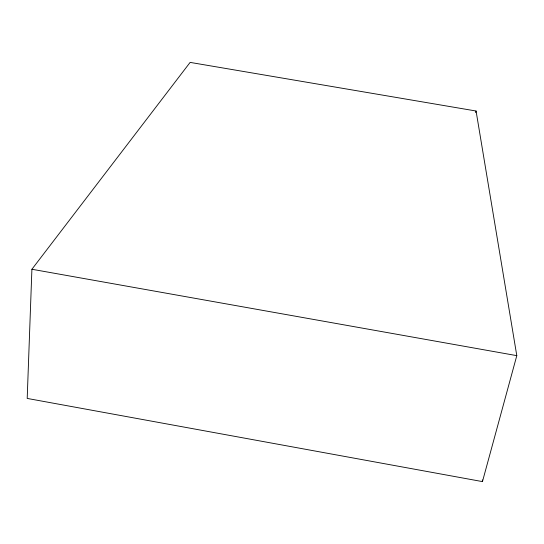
<?xml version="1.0" encoding="UTF-8"?>
<svg xmlns="http://www.w3.org/2000/svg" width="544" height="544" viewBox="0 0 544 544"><rect width="100%" height="100%" fill="white"/><g stroke="black" fill="none" stroke-linecap="round" stroke-linejoin="round"><path stroke-width="0.82" d="M31.906 269.26L27.2 398.426L482.46 481.603L516.8 355.647L476.068 111.01L190.121 62.397L31.906 269.26L516.8 355.647M475.694 112.656L476.068 111.01M482.31 479.91L482.46 481.603"/></g></svg>
